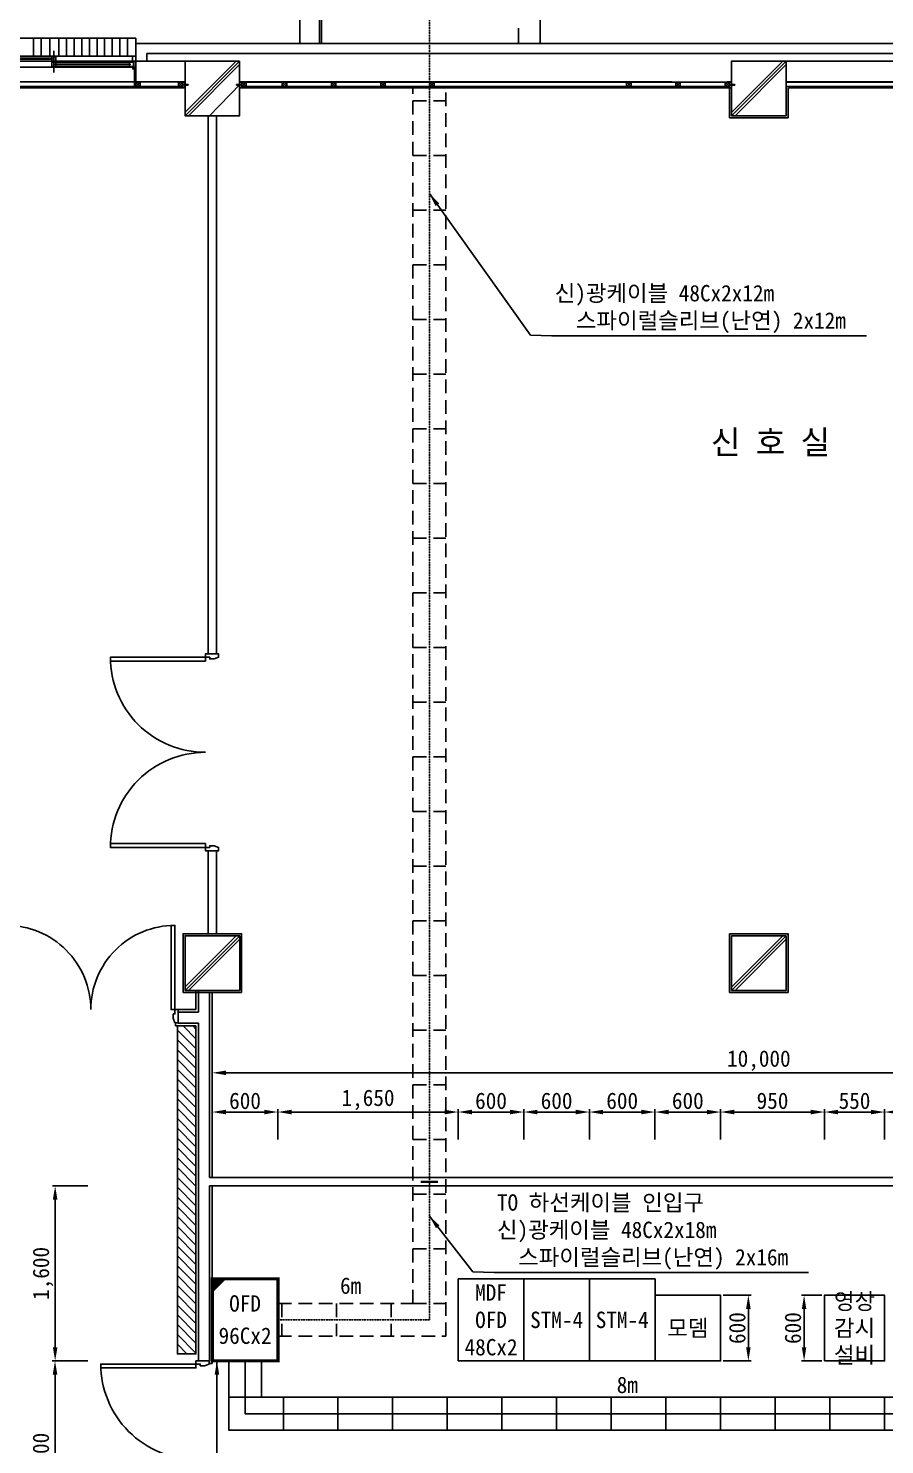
# Model space of a CAD drawing. Header units: millimetres. Extents: x -30813 to 8987, y -166608 to -135362.
# Drawn here: x -14334 to -6501, y -159349 to -146395 of the extents above; entities that cross this region are included whole.
import ezdxf
from ezdxf.enums import TextEntityAlignment as Align

# ---------------------------------------------------------------- set-up
doc = ezdxf.new("R2010")
doc.units = ezdxf.units.MM
doc.linetypes.add('HIDDEN', pattern=[0.375, 0.25, -0.125])
doc.linetypes.add('HIDDEN2', pattern=[0.1875, 0.125, -0.0625])
for name, color, linetype in [('TT-BASE', 253, 'Continuous'), ('TT-CABL', 4, 'Continuous'), ('TT-TRAY', 4, 'Continuous'), ('TZ-BASE', 253, 'Continuous'), ('TZ-DIMS', 1, 'Continuous'), ('TZ-LEAL', 1, 'Continuous'), ('TZ-LEAT', 3, 'Continuous'), ('TZ-LINE', 4, 'Continuous'), ('TZ-TEX2', 3, 'Continuous'), ('TZ-TEXT', 3, 'Continuous')]:
    doc.layers.add(name, color=color, linetype=linetype)
doc.styles.get("Standard").update_dxf_attribs({"font": 'GulimChe.ttf'})
doc.linetypes.add('BATTINB', pattern='A,0,-0.0025,[134,GulimChe.ttf,S=0.0025,R=0,X=-0.0025,Y=0.01],-0.005,[134,GulimChe.ttf,S=0.0025,R=180,X=0.0025,Y=0.01],-0.0025', length=0.01)
doc.dimstyles.new('D50', dxfattribs={"dimscale": 50, "dimtxt": 3, "dimasz": 2.5, "dimexe": 0.5, "dimexo": 0.5, "dimgap": 0.5, "dimtad": 1, "dimdec": 0, "dimzin": 1, "dimdsep": 46, "dimlunit": 6, "dimtxsty": 'Standard', "dimcen": 1, "dimclrd": 1, "dimclre": 1, "dimclrt": 3, "dimadec": 0, "dimazin": 0, "dimtfac": 1, "dimtdec": 0, "dimtix": 1, "dimtmove": 2, "dimatfit": 3, "dimfxl": 0, "dimtvp": 2, "dimlwd": -1, "dimlwe": -1, "dimarcsym": 0})

# ---------------------------------------------------------------- blocks, each defined once
blk = doc.blocks.new('*D42')
at = {"layer": 'DEFPOINTS', "color": 0}
for p in [(-13764, -156983), (-14089, -158583), (-13764, -158583)]:
    blk.add_point(p, dxfattribs=at)
at = {"layer": 'TZ-DIMS', "color": 1}
for p, q in [((-13789, -156983), (-14114, -156983)), ((-14089, -157108), (-14089, -158458)), ((-13789, -158583), (-14114, -158583))]:
    blk.add_line(p, q, dxfattribs=at)
for points in [[(-14110, -157108), (-14068, -157108), (-14089, -156983)], [(-14110, -158458), (-14068, -158458), (-14089, -158583)]]:
    blk.add_solid(points, dxfattribs=at)
at = {"layer": 'TZ-DIMS', "color": 3, "insert": (-14200, -157783), "char_height": 150, "attachment_point": 5, "rotation": 90}
blk.add_mtext('1,600', dxfattribs=at)
blk = doc.blocks.new('*D43')
at = {"layer": 'DEFPOINTS', "color": 0}
for p in [(-13764, -158583), (-14090, -160383), (-13764, -160383)]:
    blk.add_point(p, dxfattribs=at)
at = {"layer": 'TZ-DIMS', "color": 1}
for p, q in [((-13789, -158583), (-14115, -158583)), ((-14090, -158708), (-14090, -160258)), ((-13789, -160383), (-14115, -160383))]:
    blk.add_line(p, q, dxfattribs=at)
for points in [[(-14111, -158708), (-14069, -158708), (-14090, -158583)], [(-14111, -160258), (-14069, -160258), (-14090, -160383)]]:
    blk.add_solid(points, dxfattribs=at)
at = {"layer": 'TZ-DIMS', "color": 3, "insert": (-14201, -159483), "char_height": 150, "attachment_point": 5, "rotation": 90}
blk.add_mtext('1,800', dxfattribs=at)
blk = doc.blocks.new('*D45')
at = {"layer": 'DEFPOINTS', "color": 0}
for p in [(-12052, -156307), (-12652, -156583), (-12052, -156583)]:
    blk.add_point(p, dxfattribs=at)
at = {"layer": 'TZ-DIMS', "color": 1}
for p, q in [((-12652, -156558), (-12652, -156282)), ((-12527, -156307), (-12177, -156307)), ((-12052, -156558), (-12052, -156282))]:
    blk.add_line(p, q, dxfattribs=at)
for points in [[(-12527, -156286), (-12527, -156328), (-12652, -156307)], [(-12177, -156286), (-12177, -156328), (-12052, -156307)]]:
    blk.add_solid(points, dxfattribs=at)
at = {"layer": 'TZ-DIMS', "color": 3, "insert": (-12352, -156205), "char_height": 150, "attachment_point": 5}
blk.add_mtext('600', dxfattribs=at)
blk = doc.blocks.new('*D46')
at = {"layer": 'DEFPOINTS', "color": 0}
for p in [(-10402, -156307), (-12052, -156583), (-10402, -156583)]:
    blk.add_point(p, dxfattribs=at)
at = {"layer": 'TZ-DIMS', "color": 1}
for p, q in [((-12052, -156558), (-12052, -156282)), ((-11927, -156307), (-10527, -156307)), ((-10402, -156558), (-10402, -156282))]:
    blk.add_line(p, q, dxfattribs=at)
for points in [[(-11927, -156286), (-11927, -156328), (-12052, -156307)], [(-10527, -156286), (-10527, -156328), (-10402, -156307)]]:
    blk.add_solid(points, dxfattribs=at)
at = {"layer": 'TZ-DIMS', "color": 3, "insert": (-11227, -156196), "char_height": 150, "attachment_point": 5}
blk.add_mtext('1,650', dxfattribs=at)
blk = doc.blocks.new('*D47')
at = {"layer": 'DEFPOINTS', "color": 0}
for p in [(-9802, -156307), (-10402, -156583), (-9802, -156583)]:
    blk.add_point(p, dxfattribs=at)
at = {"layer": 'TZ-DIMS', "color": 1}
for p, q in [((-10402, -156558), (-10402, -156282)), ((-10277, -156307), (-9927, -156307)), ((-9802, -156558), (-9802, -156282))]:
    blk.add_line(p, q, dxfattribs=at)
for points in [[(-10277, -156286), (-10277, -156328), (-10402, -156307)], [(-9927, -156286), (-9927, -156328), (-9802, -156307)]]:
    blk.add_solid(points, dxfattribs=at)
at = {"layer": 'TZ-DIMS', "color": 3, "insert": (-10102, -156205), "char_height": 150, "attachment_point": 5}
blk.add_mtext('600', dxfattribs=at)
blk = doc.blocks.new('*D48')
at = {"layer": 'DEFPOINTS', "color": 0}
for p in [(-9802, -156307), (-9802, -156583), (-9202, -156583)]:
    blk.add_point(p, dxfattribs=at)
at = {"layer": 'TZ-DIMS', "color": 1}
for p, q in [((-9802, -156558), (-9802, -156282)), ((-9327, -156307), (-9677, -156307)), ((-9202, -156558), (-9202, -156282))]:
    blk.add_line(p, q, dxfattribs=at)
for points in [[(-9677, -156286), (-9677, -156328), (-9802, -156307)], [(-9327, -156286), (-9327, -156328), (-9202, -156307)]]:
    blk.add_solid(points, dxfattribs=at)
at = {"layer": 'TZ-DIMS', "color": 3, "insert": (-9502, -156205), "char_height": 150, "attachment_point": 5}
blk.add_mtext('600', dxfattribs=at)
blk = doc.blocks.new('*D49')
at = {"layer": 'DEFPOINTS', "color": 0}
for p in [(-8602, -156307), (-8602, -156583), (-8002, -156583)]:
    blk.add_point(p, dxfattribs=at)
at = {"layer": 'TZ-DIMS', "color": 1}
for p, q in [((-8602, -156558), (-8602, -156282)), ((-8127, -156307), (-8477, -156307)), ((-8002, -156558), (-8002, -156282))]:
    blk.add_line(p, q, dxfattribs=at)
for points in [[(-8477, -156286), (-8477, -156328), (-8602, -156307)], [(-8127, -156286), (-8127, -156328), (-8002, -156307)]]:
    blk.add_solid(points, dxfattribs=at)
at = {"layer": 'TZ-DIMS', "color": 3, "insert": (-8302, -156205), "char_height": 150, "attachment_point": 5}
blk.add_mtext('600', dxfattribs=at)
blk = doc.blocks.new('*D50')
at = {"layer": 'DEFPOINTS', "color": 0}
for p in [(-8602, -156307), (-9202, -156583), (-8602, -156583)]:
    blk.add_point(p, dxfattribs=at)
at = {"layer": 'TZ-DIMS', "color": 1}
for p, q in [((-9202, -156558), (-9202, -156282)), ((-9077, -156307), (-8727, -156307)), ((-8602, -156558), (-8602, -156282))]:
    blk.add_line(p, q, dxfattribs=at)
for points in [[(-9077, -156286), (-9077, -156328), (-9202, -156307)], [(-8727, -156286), (-8727, -156328), (-8602, -156307)]]:
    blk.add_solid(points, dxfattribs=at)
at = {"layer": 'TZ-DIMS', "color": 3, "insert": (-8902, -156205), "char_height": 150, "attachment_point": 5}
blk.add_mtext('600', dxfattribs=at)
blk = doc.blocks.new('*D51')
at = {"layer": 'DEFPOINTS', "color": 0}
for p in [(-7052, -156307), (-8002, -156583), (-7052, -156583)]:
    blk.add_point(p, dxfattribs=at)
at = {"layer": 'TZ-DIMS', "color": 1}
for p, q in [((-8002, -156558), (-8002, -156282)), ((-7877, -156307), (-7177, -156307)), ((-7052, -156558), (-7052, -156282))]:
    blk.add_line(p, q, dxfattribs=at)
for points in [[(-7877, -156286), (-7877, -156328), (-8002, -156307)], [(-7177, -156286), (-7177, -156328), (-7052, -156307)]]:
    blk.add_solid(points, dxfattribs=at)
at = {"layer": 'TZ-DIMS', "color": 3, "insert": (-7527, -156205), "char_height": 150, "attachment_point": 5}
blk.add_mtext('950', dxfattribs=at)
blk = doc.blocks.new('*D52')
at = {"layer": 'DEFPOINTS', "color": 0}
for p in [(-6502, -156307), (-7052, -156583), (-6502, -156583)]:
    blk.add_point(p, dxfattribs=at)
at = {"layer": 'TZ-DIMS', "color": 1}
for p, q in [((-7052, -156558), (-7052, -156282)), ((-6927, -156307), (-6627, -156307)), ((-6502, -156558), (-6502, -156282))]:
    blk.add_line(p, q, dxfattribs=at)
for points in [[(-6927, -156286), (-6927, -156328), (-7052, -156307)], [(-6627, -156286), (-6627, -156328), (-6502, -156307)]]:
    blk.add_solid(points, dxfattribs=at)
at = {"layer": 'TZ-DIMS', "color": 3, "insert": (-6777, -156205), "char_height": 150, "attachment_point": 5}
blk.add_mtext('550', dxfattribs=at)
blk = doc.blocks.new('*D66')
at = {"layer": 'DEFPOINTS', "color": 0}
for p in [(-5902, -156307), (-6502, -156583), (-5902, -156583)]:
    blk.add_point(p, dxfattribs=at)
at = {"layer": 'TZ-DIMS', "color": 1}
for p, q in [((-6502, -156558), (-6502, -156282)), ((-6377, -156307), (-6027, -156307)), ((-5902, -156558), (-5902, -156282))]:
    blk.add_line(p, q, dxfattribs=at)
for points in [[(-6377, -156286), (-6377, -156328), (-6502, -156307)], [(-6027, -156286), (-6027, -156328), (-5902, -156307)]]:
    blk.add_solid(points, dxfattribs=at)
at = {"layer": 'TZ-DIMS', "color": 3, "insert": (-6202, -156205), "char_height": 150, "attachment_point": 5}
blk.add_mtext('600', dxfattribs=at)
blk = doc.blocks.new('*D73')
at = {"layer": 'DEFPOINTS', "color": 0}
for p in [(-2652, -155948), (-12652, -156583), (-2652, -156583)]:
    blk.add_point(p, dxfattribs=at)
at = {"layer": 'TZ-DIMS', "color": 1}
for p, q in [((-12652, -156558), (-12652, -155923)), ((-12527, -155948), (-2777, -155948)), ((-2652, -156558), (-2652, -155923))]:
    blk.add_line(p, q, dxfattribs=at)
for points in [[(-12527, -155928), (-12527, -155969), (-12652, -155948)], [(-2777, -155928), (-2777, -155969), (-2652, -155948)]]:
    blk.add_solid(points, dxfattribs=at)
at = {"layer": 'TZ-DIMS', "color": 3, "insert": (-7652, -155837), "char_height": 150, "attachment_point": 5}
blk.add_mtext('10,000', dxfattribs=at)
blk = doc.blocks.new('*D77')
at = {"layer": 'DEFPOINTS', "color": 0}
for p in [(-8002, -157983), (-7748, -157983), (-8002, -158583)]:
    blk.add_point(p, dxfattribs=at)
at = {"layer": 'TZ-DIMS', "color": 1}
for p, q in [((-7977, -157983), (-7723, -157983)), ((-7748, -158458), (-7748, -158108)), ((-7977, -158583), (-7723, -158583))]:
    blk.add_line(p, q, dxfattribs=at)
for points in [[(-7769, -158108), (-7727, -158108), (-7748, -157983)], [(-7769, -158458), (-7727, -158458), (-7748, -158583)]]:
    blk.add_solid(points, dxfattribs=at)
at = {"layer": 'TZ-DIMS', "color": 3, "insert": (-7849, -158283), "char_height": 150, "attachment_point": 5, "rotation": 90}
blk.add_mtext('600', dxfattribs=at)
blk = doc.blocks.new('*D78')
at = {"layer": 'DEFPOINTS', "color": 0}
for p in [(-7238, -157983), (-7052, -157983), (-7052, -158583)]:
    blk.add_point(p, dxfattribs=at)
at = {"layer": 'TZ-DIMS', "color": 1}
for p, q in [((-7077, -157983), (-7263, -157983)), ((-7238, -158458), (-7238, -158108)), ((-7077, -158583), (-7263, -158583))]:
    blk.add_line(p, q, dxfattribs=at)
for points in [[(-7259, -158108), (-7218, -158108), (-7238, -157983)], [(-7259, -158458), (-7218, -158458), (-7238, -158583)]]:
    blk.add_solid(points, dxfattribs=at)
at = {"layer": 'TZ-DIMS', "color": 3, "insert": (-7340, -158283), "char_height": 150, "attachment_point": 5, "rotation": 90}
blk.add_mtext('600', dxfattribs=at)

msp = doc.modelspace()

# ---------------------------------------------------------------- hatches: boundary and pattern name
at = {"layer": 'TZ-BASE', "linetype": 'BATTINB'}
h = msp.add_hatch(dxfattribs=at)
h.set_pattern_fill('_U', color=256, scale=2, angle=225, style=0, double=1, pattern_type=0)
h.set_pattern_definition([(225, (814702.4952, -1132344.4656), (1.4142135624, -1.4142135624), []), (315, (814702.4952, -1132344.4656), (1.4142135624, 1.4142135624), [])])
edge = h.paths.add_edge_path()
edge.add_line((-13364.2, -146749.7), (-13380.2, -146749.7))
edge.add_arc((-13390.5, -146757.9), 13.2, 1.63491, 38.57879, ccw=False)
edge.add_arc((-13389.9, -146757.9), 12.6, -39.46787, 1.48929, ccw=False)
edge.add_line((-13380.2, -146765.9), (-13364.2, -146765.9))
edge.add_line((-13364.2, -146765.9), (-13364.2, -146749.7))
at = {"layer": 'TZ-BASE', "ltscale": 0.1}
h = msp.add_hatch(dxfattribs=at)
h.set_pattern_fill('ANSI31', color=256, scale=20, angle=180, style=0)
h.set_pattern_definition([(315, (-38513.9, -167821.86), (-44.90128, -44.90128), [])])
h.paths.add_polyline_path([(-12971.1, -155519.8), (-12801.7, -155519.8), (-12801.7, -158519.5), (-12971.1, -158519.5)])
at = {"layer": 'TZ-LINE'}
h = msp.add_hatch(color=256, dxfattribs=at)
h.dxf.hatch_style = 1
h.paths.add_polyline_path([(-12534.2, -157832.7), (-12651.7, -157832.7), (-12651.7, -157950.3)])

# ---------------------------------------------------------------- linework, layer by layer
at = {"layer": 'TT-BASE'}
for points in [[(-10401.7, -158582.7), (-9801.7, -158582.7), (-9801.7, -157832.7), (-10401.7, -157832.7)], [(-9801.7, -158582.7), (-9201.7, -158582.7), (-9201.7, -157832.7), (-9801.7, -157832.7)], [(-9201.7, -158582.7), (-8601.7, -158582.7), (-8601.7, -157832.7), (-9201.7, -157832.7)], [(-8601.7, -158582.7), (-8001.7, -158582.7), (-8001.7, -157982.7), (-8601.7, -157982.7)], [(-7051.7, -158582.7), (-6501.7, -158582.7), (-6501.7, -157982.7), (-7051.7, -157982.7)]]:
    msp.add_lwpolyline(points, close=True, dxfattribs=at)
at = {"layer": 'TT-CABL', "linetype": 'HIDDEN'}
msp.add_lwpolyline([(-12051.7, -158207.7), (-10666.1, -158207.7), (-10666.1, -145002.6)], dxfattribs=at)
at = {"layer": 'TT-CABL'}
msp.add_lwpolyline([(-12351.7, -158582.7), (-12351.7, -159066.2), (-3876, -159066.2), (-3876, -146938.7)], dxfattribs=at)
at = {"layer": 'TT-CABL', "const_width": 20}
msp.add_lwpolyline([(-10744.4, -156944.7), (-10587.7, -156944.7)], dxfattribs=at)
at = {"layer": 'TT-TRAY'}
for points in [[(-12501.7, -158582.7), (-12501.7, -159216.2), (-3726, -159216.2), (-3726, -146938.7)], [(-12201.7, -158582.7), (-12201.7, -158916.2), (-4026, -158916.2), (-4026, -146938.7)], [(-12201.7, -158916.2), (-12501.7, -158916.2)], [(-12001.7, -158916.2), (-12001.7, -159216.2)], [(-11501.7, -158916.2), (-11501.7, -159216.2)], [(-11001.7, -158916.2), (-11001.7, -159216.2)], [(-10501.7, -158916.2), (-10501.7, -159216.2)], [(-10001.7, -158916.2), (-10001.7, -159216.2)], [(-9501.7, -158916.2), (-9501.7, -159216.2)], [(-9001.7, -158916.2), (-9001.7, -159216.2)], [(-8501.7, -158916.2), (-8501.7, -159216.2)], [(-8001.7, -158916.2), (-8001.7, -159216.2)], [(-7501.7, -158916.2), (-7501.7, -159216.2)], [(-7001.7, -158916.2), (-7001.7, -159216.2)], [(-6501.7, -158916.2), (-6501.7, -159216.2)]]:
    msp.add_lwpolyline(points, dxfattribs=at)
at = {"layer": 'TT-TRAY', "linetype": 'HIDDEN2', "ltscale": 1000}
for points in [[(-12051.7, -158057.7), (-10816.1, -158057.7), (-10816.1, -146938.7)], [(-12051.7, -158357.7), (-10516.1, -158357.7), (-10516.1, -146938.7)], [(-10816.1, -147057.7), (-10516.1, -147057.7)], [(-10816.1, -147557.7), (-10516.1, -147557.7)], [(-10816.1, -148057.7), (-10516.1, -148057.7)], [(-10816.1, -148557.7), (-10516.1, -148557.7)], [(-10816.1, -149057.7), (-10516.1, -149057.7)], [(-10816.1, -149557.7), (-10516.1, -149557.7)], [(-10816.1, -150057.7), (-10516.1, -150057.7)], [(-10816.1, -150557.7), (-10516.1, -150557.7)], [(-10816.1, -151057.7), (-10516.1, -151057.7)], [(-10816.1, -151557.7), (-10516.1, -151557.7)], [(-10816.1, -152057.7), (-10516.1, -152057.7)], [(-10816.1, -152557.7), (-10516.1, -152557.7)], [(-10816.1, -153057.7), (-10516.1, -153057.7)], [(-10816.1, -153557.7), (-10516.1, -153557.7)], [(-10816.1, -154057.7), (-10516.1, -154057.7)], [(-10816.1, -154557.7), (-10516.1, -154557.7)], [(-10816.1, -155057.7), (-10516.1, -155057.7)], [(-10816.1, -155557.7), (-10516.1, -155557.7)], [(-10816.1, -156057.7), (-10516.1, -156057.7)], [(-10816.1, -156557.7), (-10516.1, -156557.7)], [(-10816.1, -157057.7), (-10516.1, -157057.7)], [(-10816.1, -157557.7), (-10516.1, -157557.7)], [(-12016.1, -158057.7), (-12016.1, -158357.7)], [(-11516.1, -158057.7), (-11516.1, -158357.7)], [(-11016.1, -158057.7), (-11016.1, -158357.7)], [(-10816.1, -158057.7), (-10516.1, -158057.7)]]:
    msp.add_lwpolyline(points, dxfattribs=at)
at = {"layer": 'TZ-BASE', "linetype": 'BATTINB'}
for p, q in [((-11851.2, -146534.7), (-11851.2, -145394.7)), ((-9651.2, -146534.7), (-9651.2, -145394.7)), ((-11671.2, -145609.9), (-11671.2, -146534.7)), ((-11651.2, -145594.7), (-11651.2, -146534.7)), ((-9851.2, -146534.7), (-9851.2, -146394.7)), ((-12901.2, -147194.7), (-12401.2, -146694.7)), ((-12901.2, -147162.9), (-12433.1, -146694.7)), ((-12869.4, -147194.7), (-12401.2, -146726.5)), ((-7901, -147194.9), (-7401, -146694.9)), ((-7901, -147163.1), (-7432.8, -146694.9)), ((-7869.1, -147194.9), (-7401, -146726.7)), ((-13311.2, -146885.7), (-13351.2, -146925.7)), ((-13311.2, -146925.7), (-13351.2, -146885.7)), ((-12921.2, -146885.7), (-12961.2, -146925.7)), ((-12921.2, -146925.7), (-12961.2, -146885.7)), ((-12394.2, -146902.7), (-12683.2, -147202)), ((-12011.2, -146885.7), (-11971.2, -146925.7)), ((-12011.2, -146925.7), (-11971.2, -146885.7)), ((-11561.2, -146885.7), (-11521.2, -146925.7)), ((-11561.2, -146925.7), (-11521.2, -146885.7)), ((-11111.2, -146885.7), (-11071.2, -146925.7)), ((-11111.2, -146925.7), (-11071.2, -146885.7)), ((-10661.2, -146885.7), (-10621.2, -146925.7)), ((-10661.2, -146925.7), (-10621.2, -146885.7)), ((-8820.7, -146886.2), (-8860.7, -146926.2)), ((-8820.7, -146926.2), (-8860.7, -146886.2)), ((-8370.7, -146886.2), (-8410.7, -146926.2)), ((-8370.7, -146926.2), (-8410.7, -146886.2)), ((-7920.7, -146886.2), (-7960.7, -146926.2)), ((-7920.7, -146926.2), (-7960.7, -146886.2)), ((-17401.2, -146938.7), (-12921.2, -146938.7)), ((-7919.5, -147212.9), (-7919.5, -146939.2)), ((-7919, -147212.9), (-7919, -146939.2)), ((-7383.5, -147212.9), (-7383.5, -146939.2)), ((-7383, -147212.9), (-7383, -146939.2)), ((-7383.5, -147212.9), (-7919.5, -147212.9)), ((-7919, -147212.9), (-7383, -147212.9)), ((-12901.1, -155194.7), (-12401.1, -154694.7)), ((-12901.1, -155162.9), (-12432.9, -154694.7)), ((-12869.3, -155194.7), (-12401.1, -154726.5)), ((-7901, -155195.2), (-7401, -154695.2)), ((-7901, -155163.4), (-7432.8, -154695.2)), ((-7869.1, -155195.2), (-7401, -154727))]:
    msp.add_line(p, q, dxfattribs=at)
at = {"layer": 'TZ-BASE'}
for p, q in [((-14851.2, -146484.7), (-13351.2, -146484.7)), ((-14286.2, -146649.7), (-14286.2, -146484.7)), ((-14216.2, -146649.7), (-14216.2, -146484.7)), ((-14136.2, -146649.7), (-14136.2, -146484.7)), ((-14056.2, -146649.7), (-14056.2, -146484.7)), ((-13986.2, -146649.7), (-13986.2, -146484.7)), ((-13916.2, -146649.7), (-13916.2, -146484.7)), ((-13846.2, -146649.7), (-13846.2, -146484.7)), ((-13776.2, -146649.7), (-13776.2, -146484.7)), ((-13706.2, -146649.7), (-13706.2, -146484.7)), ((-13636.2, -146649.7), (-13636.2, -146484.7)), ((-13566.2, -146649.7), (-13566.2, -146484.7)), ((-13496.2, -146649.7), (-13496.2, -146484.7)), ((-13426.2, -146649.7), (-13426.2, -146484.7)), ((-13351.2, -146584.7), (-13351.2, -146484.7)), ((-14101.2, -146599.7), (-14101.2, -146799.7)), ((-2243.2, -146534.7), (-13351.2, -146534.7)), ((-13351.2, -146694.7), (-13351.2, -146534.7)), ((-3651.5, -146534.7), (-13331.2, -146534.7)), ((-2333.2, -146624.7), (-13251.2, -146624.7)), ((-2333.2, -146624.7), (-13231.2, -146624.7)), ((-22901.3, -146694.7), (-12901.2, -146694.7)), ((-13381.2, -146649.7), (-14833.8, -146649.7)), ((-13368.6, -146749.7), (-14821.2, -146749.7)), ((-14115.2, -146672.8), (-14796, -146672.8)), ((-14115.2, -146676.8), (-14796, -146676.8)), ((-14118.7, -146654.5), (-14792.5, -146654.5)), ((-14118.7, -146694.5), (-14792.5, -146694.5)), ((-14122, -146671.4), (-14122.5, -146672.8)), ((-14122, -146678.2), (-14122.5, -146676.8)), ((-14121.4, -146670.4), (-14122, -146671.4)), ((-14121.4, -146679.2), (-14122, -146678.2)), ((-14118.7, -146669), (-14121.4, -146670.4)), ((-14118.7, -146680.6), (-14121.4, -146679.2)), ((-14083.7, -146654.5), (-14118.7, -146654.5)), ((-14118.7, -146669.8), (-14118.7, -146654.5)), ((-14118.7, -146669.8), (-14113.2, -146671.6)), ((-14118.7, -146679.8), (-14113.2, -146678)), ((-14118.7, -146694.5), (-14118.7, -146679.8)), ((-14083.7, -146694.5), (-14118.7, -146694.5)), ((-14118.7, -146704.9), (-14083.7, -146704.9)), ((-14118.7, -146704.9), (-14118.7, -146744.9)), ((-14118.7, -146744.9), (-14083.7, -146744.9)), ((-14115.2, -146676.8), (-14115.2, -146672.8)), ((-14113.2, -146678), (-14113.2, -146671.6)), ((-14083.7, -146719.6), (-14089.3, -146721.4)), ((-14089.3, -146721.4), (-14089.3, -146727.8)), ((-14083.7, -146729.6), (-14089.3, -146727.8)), ((-14087.2, -146722.6), (-13406.4, -146722.6)), ((-14087.2, -146722.6), (-14087.2, -146726.6)), ((-14087.2, -146726.6), (-13406.4, -146726.6)), ((-14083.7, -146694.5), (-14083.7, -146654.5)), ((-13409.9, -146704.9), (-14083.7, -146704.9)), ((-14083.7, -146704.9), (-14083.7, -146719.6)), ((-14083.7, -146718.8), (-14081, -146720.2)), ((-14083.7, -146730.4), (-14081, -146729)), ((-14083.7, -146729.6), (-14083.7, -146744.9)), ((-13409.9, -146744.9), (-14083.7, -146744.9)), ((-14081, -146720.2), (-14080.4, -146721.2)), ((-14081, -146729), (-14080.4, -146728)), ((-14080.4, -146721.2), (-14079.9, -146722.6)), ((-14080.4, -146728), (-14079.9, -146726.6)), ((-13413.1, -146721.2), (-13413.7, -146722.6)), ((-13413.1, -146728), (-13413.7, -146726.6)), ((-13412.6, -146720.2), (-13413.1, -146721.2)), ((-13412.6, -146729), (-13413.1, -146728)), ((-13409.9, -146718.8), (-13412.6, -146720.2)), ((-13409.9, -146730.4), (-13412.6, -146729)), ((-13409.9, -146719.6), (-13409.9, -146704.9)), ((-13371.9, -146704.9), (-13409.9, -146704.9)), ((-13409.9, -146719.6), (-13404.3, -146721.4)), ((-13409.9, -146729.6), (-13404.3, -146727.8)), ((-13409.9, -146744.9), (-13409.9, -146729.6)), ((-13371.9, -146744.9), (-13409.9, -146744.9)), ((-13406.4, -146722.6), (-13406.4, -146726.6)), ((-13404.3, -146721.4), (-13404.3, -146727.8)), ((-13371.9, -146744.9), (-13371.9, -146704.9)), ((-13364.2, -146938.7), (-13364.2, -146749.7)), ((-13351.2, -146884.7), (-13351.2, -146694.7)), ((-13351.2, -146874.7), (-13351.2, -146724.7)), ((-7401.5, -146694.7), (-2901.2, -146694.7)), ((-12940.5, -146884.7), (-17401.2, -146884.7)), ((-12941.2, -146885.7), (-12941.2, -146885.4)), ((-12902.9, -146885.7), (-12941.2, -146885.7)), ((-12940.5, -146884.7), (-12901.2, -146884.7)), ((-12902.2, -146938), (-12902.2, -146886.4)), ((-12901.2, -146884.7), (-12901.2, -146939.7)), ((-8446.5, -146884.7), (-12401.2, -146884.7)), ((-12401.2, -146884.7), (-12401.2, -146939.7)), ((-12361.9, -146884.7), (-12401.2, -146884.7)), ((-12400.2, -146938), (-12400.2, -146886.4)), ((-12399.5, -146885.7), (-12361.2, -146885.7)), ((-12361.2, -146885.7), (-12361.2, -146885.4)), ((-11991.2, -146885.7), (-11991.2, -146885.4)), ((-11541.2, -146885.7), (-11541.2, -146885.4)), ((-11091.2, -146885.7), (-11091.2, -146885.4)), ((-10641.2, -146885.7), (-10641.2, -146885.4)), ((-7941.2, -146886.2), (-7941.2, -146885.9)), ((-7902.9, -146886.2), (-7941.2, -146886.2)), ((-7940.5, -146885.2), (-7901.2, -146885.2)), ((-7902.2, -146938.5), (-7902.2, -146886.9)), ((-7901.2, -146885.2), (-7901.2, -146940.2)), ((-2901.2, -146884.7), (-7401.5, -146884.7)), ((-7401.5, -146885.7), (-2901.2, -146885.7)), ((-17401.2, -146925.7), (-12961.2, -146925.7)), ((-13351.2, -146938.7), (-13351.2, -146925.7)), ((-12959.2, -146938.5), (-12959.2, -146938.2)), ((-12941.2, -146938.7), (-12902.9, -146938.7)), ((-12901.2, -146939.7), (-12940.5, -146939.7)), ((-12921.2, -146925.7), (-12921.2, -146938.7)), ((-12401.2, -146939.7), (-12361.9, -146939.7)), ((-12361.2, -146938.7), (-12399.5, -146938.7)), ((-12381.2, -146925.7), (-12381.2, -146938.7)), ((-7941.2, -146939.2), (-7902.9, -146939.2)), ((-7901.2, -146940.2), (-7940.5, -146940.2)), ((-7921.2, -146926.2), (-7921.2, -146939.2)), ((-7401.5, -146925.7), (-2901.2, -146925.7))]:
    msp.add_line(p, q, dxfattribs=at)
at = {"layer": 'TZ-BASE', "ltscale": 0.1}
for p, q in [((-13351.2, -146534.7), (-13351.2, -146694.7)), ((-13351.2, -146534.7), (-13351.2, -146885.7)), ((-13251.2, -146694.7), (-13251.2, -146624.7)), ((-13351.2, -146694.7), (-13251.2, -146694.7)), ((-7941.2, -146885.7), (-12341.2, -146885.7)), ((-7921.2, -146938.7), (-12381.2, -146938.7)), ((-7961.2, -146925.7), (-12341.2, -146925.7)), ((-7381.8, -146938.7), (-2919.2, -146938.7)), ((-12689.2, -147194.7), (-12689.2, -152116.8)), ((-12613.2, -147194.7), (-12613.2, -152116.8)), ((-12689.1, -152116.8), (-12594.1, -152116.8)), ((-12689.1, -153916.8), (-12689.1, -154676.7)), ((-12689.1, -153916.8), (-12594.1, -153916.8)), ((-12613.1, -153916.8), (-12613.1, -154676.7)), ((-12801.7, -155194.7), (-12801.7, -155369.7)), ((-12776.7, -155194.7), (-12776.7, -155394.7)), ((-12676.7, -155212.7), (-12676.7, -156906.7)), ((-12651.7, -155212.7), (-12651.7, -156906.7)), ((-12801.7, -155369.7), (-12963.2, -155369.7)), ((-12776.7, -155394.7), (-12963.2, -155394.7)), ((-12963.2, -155394.7), (-12963.2, -155494.7)), ((-12988.2, -155519.7), (-12988.2, -155489.7)), ((-12801.7, -155519.7), (-12988.2, -155519.7)), ((-12776.7, -155494.7), (-12963.2, -155494.7)), ((-12801.7, -155519.7), (-12801.7, -157216.8)), ((-12776.7, -155494.7), (-12776.7, -158582.7)), ((-12676.7, -156982.7), (-12676.7, -158582.7)), ((-2632.2, -156906.7), (-12676.1, -156906.7)), ((-2632.2, -156982.7), (-12676.1, -156982.7)), ((-12651.7, -156982.7), (-12651.7, -158607.7)), ((-12776.7, -158582.7), (-12676.7, -158582.7)), ((-12652.4, -158607.7), (-12682.4, -158607.7))]:
    msp.add_line(p, q, dxfattribs=at)
at = {"layer": 'TZ-BASE', "linetype": 'BATTINB', "ltscale": 0.1}
for p, q in [((-12341.2, -146925.7), (-12380.4, -146885.7)), ((-12380.4, -146925.7), (-12341.2, -146885.7))]:
    msp.add_line(p, q, dxfattribs=at)
at = {"layer": 'TZ-BASE'}
for points in [[(-13351.2, -146749.7), (-13368.7, -146749.7), (-13368.7, -146700.7), (-13381.2, -146700.7), (-13381.2, -146698.6), (-13381.2, -146649.7), (-13351.2, -146649.7)], [(-12401.2, -146694.7), (-12901.2, -146694.7), (-12901.2, -147194.7), (-12401.2, -147194.7)], [(-7901.5, -146694.9), (-7401.5, -146694.9), (-7401.5, -147194.9), (-7901.5, -147194.9)], [(-7401, -146694.9), (-7901, -146694.9), (-7901, -147194.9), (-7401, -147194.9)], [(-13351.2, -146885.7), (-13351.2, -146925.7), (-13311.2, -146925.7), (-13311.2, -146885.7)], [(-12961.2, -146885.7), (-12961.2, -146925.7), (-12921.2, -146925.7), (-12921.2, -146885.7)], [(-12341.2, -146885.7), (-12341.2, -146925.7), (-12381.2, -146925.7), (-12381.2, -146885.7)], [(-12011.2, -146885.7), (-12011.2, -146925.7), (-11971.2, -146925.7), (-11971.2, -146885.7)], [(-11561.2, -146885.7), (-11561.2, -146925.7), (-11521.2, -146925.7), (-11521.2, -146885.7)], [(-11111.2, -146885.7), (-11111.2, -146925.7), (-11071.2, -146925.7), (-11071.2, -146885.7)], [(-10661.2, -146885.7), (-10661.2, -146925.7), (-10621.2, -146925.7), (-10621.2, -146885.7)], [(-8861.2, -146886.2), (-8861.2, -146926.2), (-8821.2, -146926.2), (-8821.2, -146886.2)], [(-8411.2, -146886.2), (-8411.2, -146926.2), (-8371.2, -146926.2), (-8371.2, -146886.2)], [(-7961.2, -146886.2), (-7961.2, -146926.2), (-7921.2, -146926.2), (-7921.2, -146886.2)], [(-12401.1, -154694.7), (-12901.1, -154694.7), (-12901.1, -155194.7), (-12401.1, -155194.7)], [(-7401, -154695.2), (-7901, -154695.2), (-7901, -155195.2), (-7401, -155195.2)]]:
    msp.add_lwpolyline(points, close=True, dxfattribs=at)
at = {"layer": 'TZ-BASE', "linetype": 'BATTINB'}
msp.add_lwpolyline([(-13364.2, -146749.7), (-13380.2, -146749.7, -0.162609), (-13377.3, -146757.5, -0.1806365), (-13380.2, -146765.9), (-13364.2, -146765.9)], format="xyb", close=True, dxfattribs=at)
at = {"layer": 'TZ-BASE'}
for points in [[(-12901.3, -146914.5), (-12892.2, -146914.5), (-12894.7, -146909.5), (-12901.3, -146909.5)], [(-12887.1, -146914.5), (-12889.6, -146909.5), (-12893, -146909.5), (-12890.5, -146914.5), (-12887.1, -146914.5)], [(-12882.1, -146914.5), (-12884.6, -146909.5), (-12888, -146909.5), (-12885.5, -146914.5), (-12882.1, -146914.5)], [(-12876.7, -146914.5), (-12879.2, -146909.5), (-12882.6, -146909.5), (-12880.1, -146914.5), (-12876.7, -146914.5)], [(-12870.9, -146912), (-12873.1, -146909.5), (-12877.6, -146909.5), (-12875.1, -146914.5), (-12873.1, -146914.5), (-12870.9, -146912)], [(-12431.6, -146912), (-12429.3, -146909.5), (-12424.9, -146909.5), (-12427.4, -146914.5), (-12429.3, -146914.5), (-12431.6, -146912)], [(-12425.7, -146914.5), (-12423.2, -146909.5), (-12419.9, -146909.5), (-12422.4, -146914.5), (-12425.7, -146914.5)], [(-12420.4, -146914.5), (-12417.9, -146909.5), (-12414.5, -146909.5), (-12417, -146914.5), (-12420.4, -146914.5)], [(-12415.3, -146914.5), (-12412.8, -146909.5), (-12409.5, -146909.5), (-12412, -146914.5), (-12415.3, -146914.5)], [(-12401.2, -146914.5), (-12410.3, -146914.5), (-12407.8, -146909.5), (-12401.2, -146909.5)], [(-7901.3, -146915), (-7892.2, -146915), (-7894.7, -146910), (-7901.3, -146910)], [(-7887.1, -146915), (-7889.6, -146910), (-7893, -146910), (-7890.5, -146915), (-7887.1, -146915)], [(-7882.1, -146915), (-7884.6, -146910), (-7888, -146910), (-7885.5, -146915), (-7882.1, -146915)], [(-7876.7, -146915), (-7879.2, -146910), (-7882.6, -146910), (-7880.1, -146915), (-7876.7, -146915)], [(-7870.9, -146912.5), (-7873.1, -146910), (-7877.6, -146910), (-7875.1, -146915), (-7873.1, -146915), (-7870.9, -146912.5)]]:
    msp.add_lwpolyline(points, dxfattribs=at)
at = {"layer": 'TZ-BASE', "ltscale": 0.1}
for points in [[(-12714.1, -152146.8), (-13584.1, -152146.8, 0.4142136), (-12714.1, -153016.8, 0.4142136)], [(-12714.1, -153886.8), (-13584.1, -153886.8, -0.4142136), (-12714.1, -153016.8, -0.4142136)], [(-14533.2, -155369.7), (-14533.2, -154599.7, -0.4142136), (-13763.2, -155369.7, -0.4142136)], [(-12993.2, -155369.7), (-12993.2, -154599.7, 0.4142136), (-13763.2, -155369.7, 0.4142136)], [(-12801.7, -158612.7), (-13671.7, -158612.7, 0.4142136), (-12801.7, -159482.7, 0.4142136)]]:
    msp.add_lwpolyline(points, format="xyb", dxfattribs=at)
for points in [[(-12714.1, -152146.8), (-12714.1, -152181.8), (-13584.1, -152181.8), (-13584.1, -152146.8)], [(-12684.1, -152116.8), (-12714.1, -152116.8), (-12714.1, -152146.8), (-12674.1, -152146.8), (-12674.1, -152161.8), (-12634.1, -152161.8), (-12594.1, -152146.8), (-12594.1, -152116.8), (-12624.1, -152116.8)], [(-12714.1, -153886.8), (-12714.1, -153851.8), (-13584.1, -153851.8), (-13584.1, -153886.8)], [(-12684.1, -153916.8), (-12714.1, -153916.8), (-12714.1, -153886.8), (-12674.1, -153886.8), (-12674.1, -153871.8), (-12634.1, -153871.8), (-12594.1, -153886.8), (-12594.1, -153916.8), (-12624.1, -153916.8)], [(-12993.2, -155369.7), (-13028.2, -155369.7), (-13028.2, -154599.7), (-12993.2, -154599.7)], [(-12963.2, -155399.7), (-12963.2, -155369.7), (-12993.2, -155369.7), (-12993.2, -155409.7), (-13008.2, -155409.7), (-13008.2, -155449.7), (-12993.2, -155489.7), (-12963.2, -155489.7), (-12963.2, -155459.7)], [(-12801.7, -158612.7), (-12801.7, -158647.7), (-13671.7, -158647.7), (-13671.7, -158612.7)], [(-12771.7, -158582.7), (-12801.7, -158582.7), (-12801.7, -158612.7), (-12761.7, -158612.7), (-12761.7, -158627.7), (-12721.7, -158627.7), (-12681.7, -158612.7), (-12681.7, -158582.7), (-12711.7, -158582.7)]]:
    msp.add_lwpolyline(points, dxfattribs=at)
at = {"layer": 'TZ-BASE', "linetype": 'BATTINB'}
for points in [[(-12383.1, -155212.7), (-12383.1, -154676.7), (-12919.1, -154676.7), (-12919.1, -155212.7)], [(-7383, -155213.2), (-7383, -154677.2), (-7919, -154677.2), (-7919, -155213.2)]]:
    msp.add_lwpolyline(points, close=True, dxfattribs=at)
at = {"layer": 'TZ-BASE', "ltscale": 0.1}
msp.add_lwpolyline([(-12801.7, -155519.8), (-12801.7, -158519.5), (-12971.1, -158519.5), (-12971.1, -155519.8)], close=True, dxfattribs=at)
at = {"layer": 'TZ-BASE'}
for centre, radius, start, end in [((-12940.5, -146885.4), 0.7, 90, 180), ((-12900.6, -146912.2), 6.44, 104.71922, 255.21673), ((-12902.9, -146886.4), 0.7, 0, 90), ((-12399.5, -146886.4), 0.7, 90, 180), ((-12401.9, -146912.2), 6.44, 284.78327, 75.28078), ((-12361.9, -146885.4), 0.7, 0, 90), ((-11990.5, -146885.4), 0.7, 90, 180), ((-11540.5, -146885.4), 0.7, 90, 180), ((-11090.5, -146885.4), 0.7, 90, 180), ((-10640.5, -146885.4), 0.7, 90, 180), ((-7940.5, -146885.9), 0.7, 90, 180), ((-7900.6, -146912.7), 6.44, 104.71922, 255.21673), ((-7902.9, -146886.9), 0.7, 0, 90), ((-12940.5, -146939), 0.7, 180, 270), ((-12902.9, -146938), 0.7, 270, 0), ((-12399.5, -146938), 0.7, 180, 270), ((-12361.9, -146939), 0.7, 270, 0), ((-7940.5, -146939.5), 0.7, 180, 270), ((-7902.9, -146938.5), 0.7, 270, 0)]:
    msp.add_arc(centre, radius, start, end, dxfattribs=at)
at = {"layer": 'TZ-LINE', "const_width": 30}
msp.add_lwpolyline([(-12651.7, -158582.7), (-12051.7, -158582.7), (-12051.7, -157832.7), (-12651.7, -157832.7)], close=True, dxfattribs=at)
at = {"layer": 'TZ-LINE', "const_width": 15}
msp.add_lwpolyline([(-12651.7, -157950.3), (-12534.2, -157832.7)], dxfattribs=at)

# ---------------------------------------------------------------- texts
at = {"layer": 'TZ-BASE', "linetype": 'BATTINB', "ltscale": 0.1}
msp.add_text('신 호 실', height=216, dxfattribs=at).set_placement((-7544.8, -150181), align=Align.MIDDLE_CENTER)
at = {"layer": 'TZ-LEAT', "char_height": 150, "attachment_point": 7}
for s, insert in [('{\\C6;신)광케이블 48Cx2x12m\\P\\pt300;  스파이럴슬리브(난연) 2x12m}', (-9519.6, -149182)), ('{\\C3;TO 하선케이블 인입구\\P\\C6;신)광케이블 48Cx2x18m\\P\\pt300;  스파이럴슬리브(난연) 2x16m}', (-10047.6, -157749.5))]:
    msp.add_mtext(s, dxfattribs=dict(at, insert=insert))
at = {"layer": 'TZ-TEX2'}
for s, p in [('6m', (-11386, -157894.8)), ('8m', (-8855.1, -158802.5))]:
    msp.add_text(s, height=150, dxfattribs=at).set_placement(p, align=Align.MIDDLE_CENTER)
at = {"layer": 'TZ-TEXT'}
for s, p in [('MDF', (-10101.7, -157957.7)), ('OFD', (-12351.7, -158057.7)), ('영상', (-6776.7, -158037.7)), ('OFD', (-10101.7, -158207.7)), ('STM-4', (-9501.7, -158207.7)), ('STM-4', (-8901.7, -158207.7)), ('96Cx2', (-12351.7, -158352.9)), ('모뎀', (-8301.7, -158282.7)), ('감시', (-6776.7, -158282.7)), ('48Cx2', (-10101.7, -158457.7)), ('설비', (-6776.7, -158527.7))]:
    msp.add_text(s, height=150, dxfattribs=at).set_placement(p, align=Align.MIDDLE_CENTER)

# ---------------------------------------------------------------- dimensions: what is measured, and where the dimension line sits
at = {"layer": 'TZ-DIMS'}
for base, p1, p2, picture, middle in [((-2651.7, -155948.5), (-12651.7, -156582.7), (-2651.7, -156582.7), '*D73', (-7651.7, -155837.3)), ((-10401.7, -156306.7), (-12051.7, -156582.7), (-10401.7, -156582.7), '*D46', (-11226.7, -156195.5)), ((-12051.7, -156306.7), (-12651.7, -156582.7), (-12051.7, -156582.7), '*D45', (-12351.7, -156205)), ((-9801.7, -156306.7), (-10401.7, -156582.7), (-9801.7, -156582.7), '*D47', (-10101.7, -156205)), ((-8601.7, -156306.7), (-9201.7, -156582.7), (-8601.7, -156582.7), '*D50', (-8901.7, -156205)), ((-7051.7, -156306.7), (-8001.7, -156582.7), (-7051.7, -156582.7), '*D51', (-7526.7, -156205)), ((-6501.7, -156306.7), (-7051.7, -156582.7), (-6501.7, -156582.7), '*D52', (-6776.7, -156205)), ((-5901.7, -156306.7), (-6501.7, -156582.7), (-5901.7, -156582.7), '*D66', (-6201.7, -156205))]:
    dim = msp.add_linear_dim(base=base, p1=p1, p2=p2, dimstyle='D50', dxfattribs=at)
    dim.commit()
    dim.dimension.update_dxf_attribs({"geometry": picture, "text_midpoint": middle})
for base, p1, p2, angle, picture, middle in [((-9801.7, -156306.7), (-9201.7, -156582.7), (-9801.7, -156582.7), 180, '*D48', (-9501.7, -156205)), ((-8601.7, -156306.7), (-8001.7, -156582.7), (-8601.7, -156582.7), 180, '*D49', (-8301.7, -156205)), ((-14088.9, -158582.7), (-13763.9, -156982.7), (-13763.9, -158582.7), 90, '*D42', (-14200.1, -157782.7)), ((-14089.8, -160382.7), (-13763.9, -158582.7), (-13763.9, -160382.7), 90, '*D43', (-14201, -159482.7))]:
    dim = msp.add_linear_dim(base=base, p1=p1, p2=p2, angle=angle, dimstyle='D50', dxfattribs=at)
    dim.commit()
    dim.dimension.update_dxf_attribs({"geometry": picture, "text_midpoint": middle})
for base, p1, p2, picture, middle in [((-7747.7, -157982.7), (-8001.7, -158582.7), (-8001.7, -157982.7), '*D77', (-7849.4, -158282.7)), ((-7238.5, -157982.7), (-7051.7, -158582.7), (-7051.7, -157982.7), '*D78', (-7340.2, -158282.7))]:
    dim = msp.add_linear_dim(base=base, p1=p1, p2=p2, angle=90, dimstyle='D50', override={"dimfxl": 0.3}, dxfattribs=at)
    dim.commit()
    dim.dimension.update_dxf_attribs({"geometry": picture, "text_midpoint": middle})

# ---------------------------------------------------------------- leaders
at = {"layer": 'TZ-LEAL', "annotation_type": 0, "has_hookline": 1, "hookline_direction": 0}
for points, text_width in [([(-10666.1, -147906.2), (-9740.5, -149200.7), (-9544.6, -149207)], 2851.2), ([(-10666.1, -157258.1), (-10268.5, -157768.3), (-10072.6, -157774.5)], 2851.2), ([(-12609, -158582.7), (-12609, -160006.7), (-12413.1, -160006.7)], 2093.6)]:
    msp.add_leader(points, dimstyle='D50', dxfattribs=dict(at, text_width=text_width))

doc.saveas('drawing.dxf')
